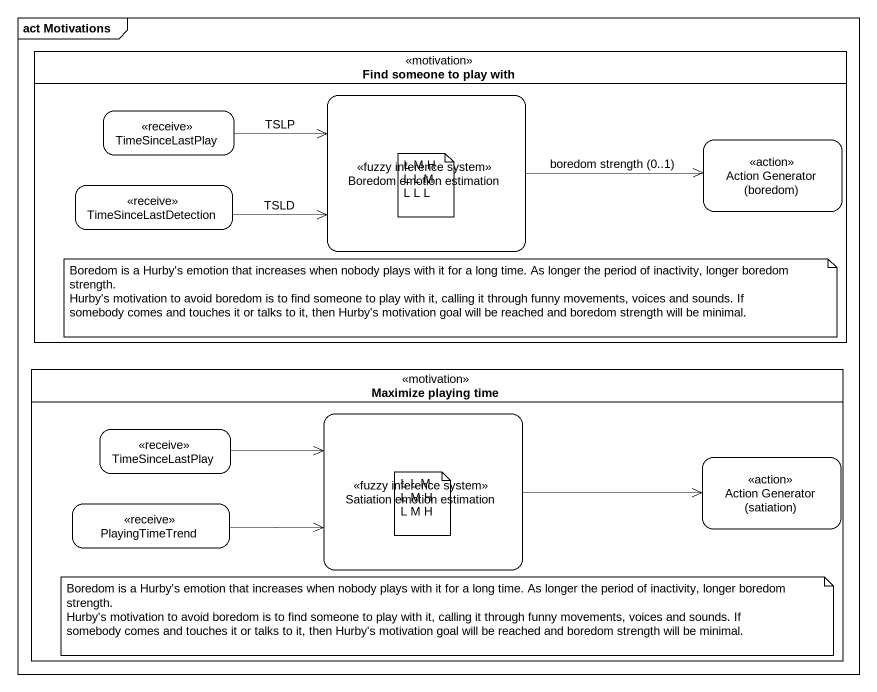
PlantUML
@startuml
mainframe act Motivations
hide empty description
state "Find someone to play with" as Find_someone_to_play_with <<motivation>> {
  state TimeSinceLastPlay <<receive>>
  state "Boredom emotion estimation" as Boredom_emotion_estimation <<fuzzy inference system>>
  state "Action Generator (boredom)" as Action_Generator_boredom <<action>>
  state TimeSinceLastDetection <<receive>>
}
state "Maximize playing time" as Maximize_playing_time <<motivation>> {
  state "TimeSinceLastPlay" as TimeSinceLastPlay_2 <<receive>>
  state "Satiation emotion estimation" as Satiation_emotion_estimation <<fuzzy inference system>>
  state "Action Generator (satiation)" as Action_Generator_satiation <<action>>
  state PlayingTimeTrend <<receive>>
}
TimeSinceLastPlay -right-> Boredom_emotion_estimation : TSLP
Boredom_emotion_estimation -right-> Action_Generator_boredom : boredom strength (0..1)
TimeSinceLastDetection -right-> Boredom_emotion_estimation : TSLD
TimeSinceLastPlay_2 -right-> Satiation_emotion_estimation
Satiation_emotion_estimation -right-> Action_Generator_satiation
PlayingTimeTrend -right-> Satiation_emotion_estimation
note as N1
  L M H
  L L M
  L L L
end note
note as N2
  Boredom is a Hurby's emotion that increases when nobody plays with it for a long time. As longer the period of inactivity, longer boredom strength.
  Hurby's motivation to avoid boredom is to find someone to play with it, calling it through funny movements, voices and sounds. If somebody comes and touches it or talks to it, then Hurby's motivation goal will be reached and boredom strength will be minimal.
end note
note as N3
  L L M
  L M H
  L M H
end note
note as N4
  Boredom is a Hurby's emotion that increases when nobody plays with it for a long time. As longer the period of inactivity, longer boredom strength.
  Hurby's motivation to avoid boredom is to find someone to play with it, calling it through funny movements, voices and sounds. If somebody comes and touches it or talks to it, then Hurby's motivation goal will be reached and boredom strength will be minimal.
end note
@enduml
